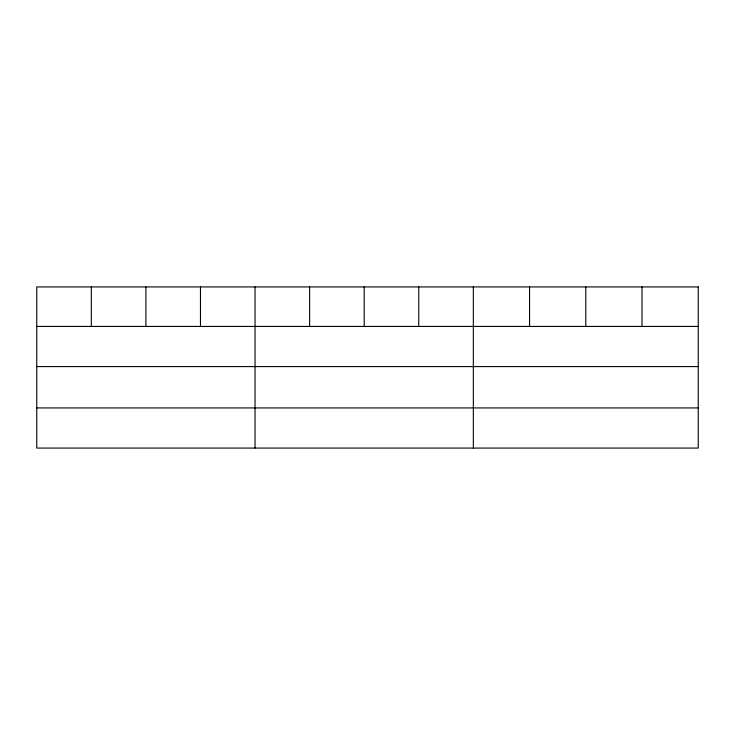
<?xml version="1.0" encoding="UTF-8"?>
<svg xmlns="http://www.w3.org/2000/svg" width="735" height="735" viewBox="0 0 735 735"><rect width="100%" height="100%" fill="white"/><g stroke="black" fill="none" stroke-linecap="round" stroke-linejoin="round"><path stroke-width="1.1" d="M36.75 326.45L698.25 326.45M36.75 366.581L698.25 366.581M36.75 407.934L698.25 407.934M642.022 286.926L642.022 326.45M585.795 286.926L585.795 326.45M529.567 286.926L529.567 326.45M473.34 286.926L473.34 448.074M418.766 286.926L418.766 326.45M364.192 286.926L364.192 326.45M309.619 286.926L309.619 326.45M255.045 286.926L255.045 448.074M200.471 286.926L200.471 326.45M145.898 286.926L145.898 326.45M91.324 286.926L91.324 326.45M698.25 286.926L36.75 286.926L36.75 448.074L698.25 448.074L698.25 286.926"/></g></svg>
